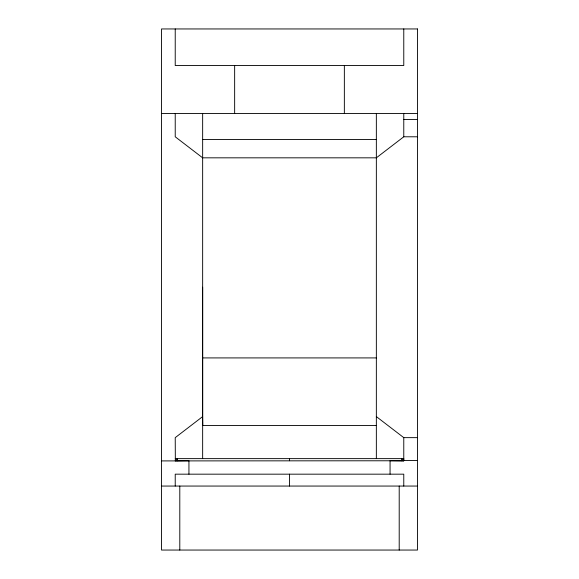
<?xml version="1.0" encoding="UTF-8"?>
<svg xmlns="http://www.w3.org/2000/svg" width="579" height="579" viewBox="0 0 579 579"><rect width="100%" height="100%" fill="white"/><g stroke="black" fill="none" stroke-linecap="round" stroke-linejoin="round"><path stroke-width="0.87" d="M202.65 458.626L202.65 287.213M177.492 460.746L177.507 458.626L175.343 460.768L175.227 437.644L202.65 416.598L202.65 113.513M161.512 460.913L403.657 460.768L403.773 458.626L175.227 458.626M417.488 136.789L403.773 136.789L376.35 157.828L202.65 157.828L175.227 136.789L175.227 113.513M175.227 460.913L188.935 460.725L188.935 474.172M161.512 113.513L417.488 113.513M403.773 119.433L417.488 119.433M202.65 139.546L376.35 139.546M202.802 357.916L376.35 357.916M376.35 425.442L202.802 425.442L202.65 416.598M376.35 416.598L403.773 437.644L417.488 437.644M403.773 460.558L417.488 460.558M161.512 486.056L417.488 486.056M403.773 437.644L403.773 460.913L390.065 460.725L390.065 474.172M403.657 460.768L401.493 458.626L401.804 460.746M403.773 28.95L403.773 65.521L175.227 65.521L175.227 28.95M403.773 113.513L403.773 136.789M403.773 486.056L403.773 474.172L175.227 474.172L175.227 486.056M399.206 486.056L399.206 550.05M376.35 113.513L376.35 458.626M344.353 65.521L344.353 113.513M289.5 458.626L289.5 460.725M289.5 474.172L289.5 486.056M234.647 65.521L234.647 113.513M179.794 486.056L179.794 550.05M417.488 28.95L161.512 28.95L161.512 550.05L417.488 550.05L417.488 28.95"/></g></svg>
